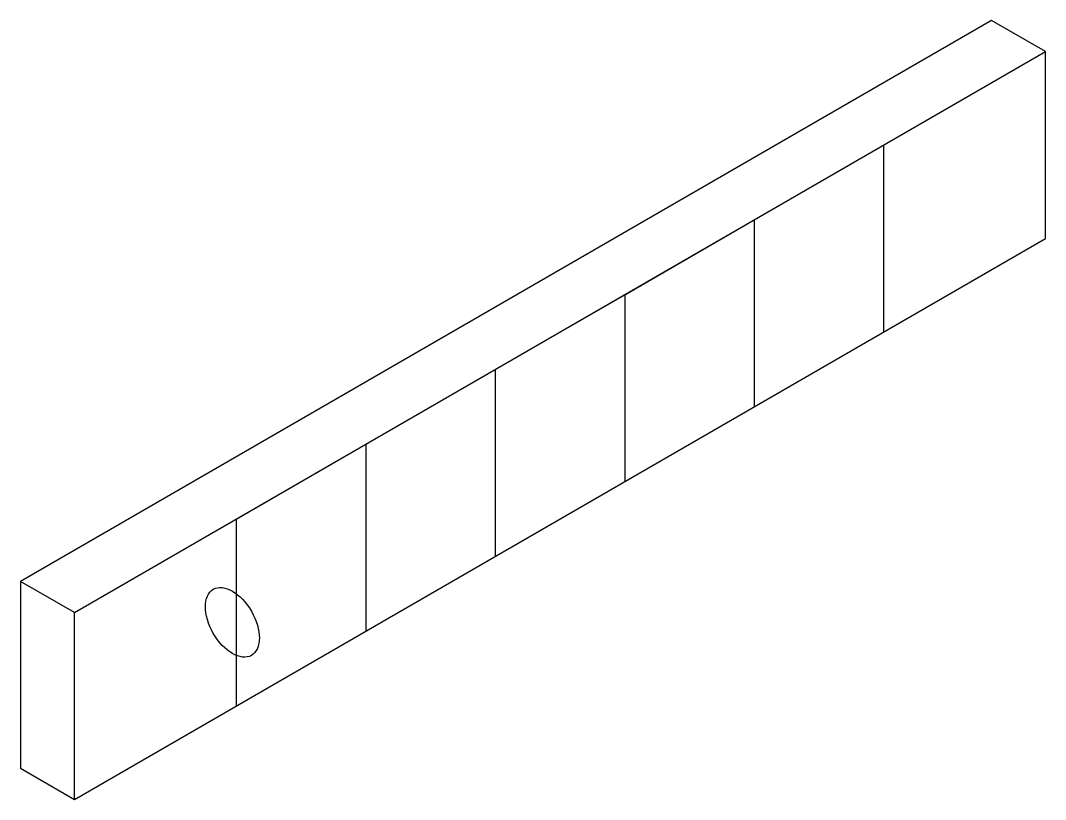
# Model space of a CAD drawing. Header units: millimetres. Extents: x 11454 to 19681, y 1886 to 8136.
import ezdxf

# ---------------------------------------------------------------- set-up
doc = ezdxf.new("R2010")
doc.units = ezdxf.units.MM

msp = doc.modelspace()

# ---------------------------------------------------------------- linework, layer by layer
for p, q in [((19248.1, 8135.6), (11453.8, 3635.6)), ((19681.1, 7885.6), (19248.1, 8135.6)), ((11886.9, 3385.6), (19681.1, 7885.6)), ((19681.1, 6385.6), (19681.1, 7885.6)), ((17342.8, 6535.6), (18382, 7135.6)), ((18382, 7135.6), (18382, 5635.6)), ((16303.6, 5935.6), (17342.8, 6535.6)), ((17342.8, 6535.6), (17342.8, 5035.6)), ((11886.9, 1885.6), (19681.1, 6385.6)), ((15264.4, 5335.6), (16303.6, 5935.6)), ((16303.6, 5935.6), (16303.6, 4435.6)), ((14225.1, 4735.6), (15264.4, 5335.6)), ((15264.4, 5335.6), (15264.4, 3835.6)), ((13185.9, 4135.6), (14225.1, 4735.6)), ((14225.1, 4735.6), (14225.1, 3235.6)), ((11886.9, 3385.6), (13185.9, 4135.6)), ((13185.9, 4135.6), (13185.9, 2635.6)), ((11886.9, 3385.6), (11453.8, 3635.6)), ((11453.8, 3635.6), (11453.8, 2135.6)), ((11886.9, 1885.6), (11886.9, 3385.6)), ((11453.8, 2135.6), (11886.9, 1885.6))]:
    msp.add_line(p, q)
msp.add_ellipse((13154.7, 3307), major_axis=(153.1, -265.2), ratio=0.57735)

doc.saveas('drawing.dxf')
